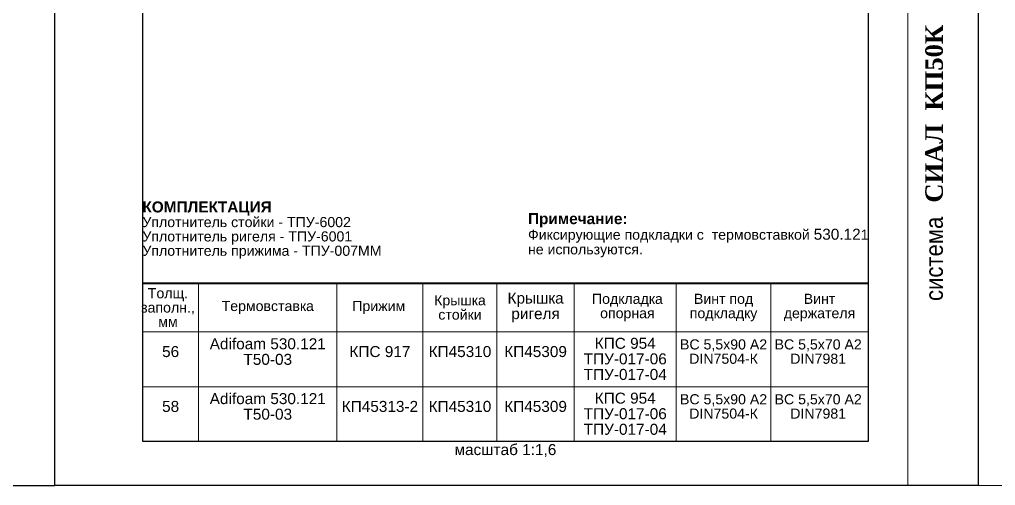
# Model space of a CAD drawing. Extents: x -37 to 8820, y -336 to 478.
# Drawn here: x 3772 to 3994, y 0 to 106 of the extents above; entities that cross this region are included whole.
import ezdxf
from ezdxf.enums import TextEntityAlignment as Align

# ---------------------------------------------------------------- set-up
doc = ezdxf.new("R2010")
doc.units = 0
doc.header["$LTSCALE"] = 5
for name, color, linetype, lineweight in [('Dimentions', 5, 'CONTINUOUS', 15), ('Герлен', 7, 'CONTINUOUS', 60), ('Рамки', 1, 'CONTINUOUS', 15), ('Текстовый', 7, 'CONTINUOUS', 9)]:
    doc.layers.add(name, color=color, linetype=linetype, lineweight=lineweight)
doc.layers.add('Скрытые', color=14, linetype='CONTINUOUS', plot=False)
doc.styles.add('Каталожный', font='arial.ttf', dxfattribs={"height": 2.5})
doc.styles.add('Фирм', font='arial.ttf', dxfattribs={"height": 3.5})
doc.styles.add('Фирм5', font='timesbd.ttf', dxfattribs={"height": 4})

msp = doc.modelspace()

# ---------------------------------------------------------------- linework, layer by layer
at = {"layer": 'Dimentions', "linetype": 'Continuous'}
msp.add_line((3974, 297), (3974, 0), dxfattribs=at)
at = {"layer": 'Герлен', "lineweight": 40}
msp.add_line((3800, 46.0475), (3965, 46.0475), dxfattribs=at)
at = {"layer": 'Рамки'}
for p, q in [((3812.7124, 46.0475), (3812.7124, 10)), ((3844.185, 46.0475), (3844.185, 10)), ((3863.7453, 46.0475), (3863.7453, 10)), ((3880.5868, 46.0475), (3880.5868, 10)), ((3898.1464, 46.0475), (3898.1464, 10)), ((3921.364, 46.0475), (3921.364, 10)), ((3942.8816, 46.0475), (3942.8816, 10)), ((3800, 34.9607), (3965, 34.9607)), ((3800, 22.4803), (3965, 22.4803)), ((3800, 10), (3965, 10))]:
    msp.add_line(p, q, dxfattribs=at)
at = {"layer": 'Рамки', "linetype": 'Continuous'}
msp.add_lwpolyline([(4200, 297), (3990, 297), (3990, 0), (4200, 0)], close=True, dxfattribs=at)
at = {"layer": 'Скрытые', "linetype": 'Continuous'}
for points in [[(3780, 297), (3570, 297), (3570, 0), (3780, 0)], [(3780, 297), (3990, 297), (3990, 0), (3780, 0)], [(3800, 10), (3800, 287), (3965, 287), (3965, 10)]]:
    msp.add_lwpolyline(points, close=True, dxfattribs=at)

# ---------------------------------------------------------------- texts
at = {"layer": 'Скрытые', "linetype": 'Continuous', "insert": (3882.5, 7.9386), "char_height": 3.5, "width": 165, "attachment_point": 5, "style": 'Каталожный'}
msp.add_mtext('\\pxqc;{\\H0.71429x;масштаб 1:1,6}', dxfattribs=at)
at = {"layer": 'Текстовый', "style": 'Фирм5'}
msp.add_text('СИАЛ  КП50К', height=4, rotation=90, dxfattribs=at).set_placement((3982, 64.3724))
at = {"layer": 'Текстовый', "style": 'Фирм', "width": 0.9}
msp.add_text(' система ', height=4, rotation=90, dxfattribs=at).set_placement((3982, 51.5762), align=Align.CENTER)
at = {"layer": 'Текстовый', "linetype": 'Continuous', "line_spacing_factor": 0.85, "style": 'Каталожный'}
for s, insert, char_height, width, attachment_point in [('\\P\\pxql;{\\fArial|b1|i0|c204|p34;КОМПЛЕКТАЦИЯ\\P\\pi-2,l2,r-2.0333,se1.0833,t4;\\fArial|b0|i0|c204|p34;\\H0.92x;Уплотнитель стойки - ТПУ-6002\\PУплотнитель ригеля - ТПУ-6001\\PУплотнитель прижима - ТПУ-007ММ}', (3799.934, 68.1805), 2.5, 66.020014, 1), ('\\pxi-2,l2,r-2.0333,se1.0833,ql,t4;{\\fArial|b1|i0|c204|p34;Примечание:\\P\\pi0,l0,r0,s*,q*,tz;\\fArial|b0|i0|c204|p34;\\H0.92x;Фиксирующие подкладки с  термовставкой \\H1.087x;530.12\\H0.92x;1\\H0.99996x; не используются.}', (3887.635, 61.9759), 2.5, 78.949801, 1), ('Толщ.\\Pзаполн.,\\Pмм', (3805.7528, 40.5041), 2.3, 27.25, 5), ('Крышка \\Pстойки', (3872.166, 40.5041), 2.3, 16.841493, 5), ('Крышка ригеля', (3889.3666, 40.5041), 2.5, 17.559599, 5), ('Подкладка опорная', (3910.2506, 40.5041), 2.3, 27.25, 5), ('Винт под подкладку', (3932.1228, 40.5041), 2.3, 21.517616, 5), ('Винт держателя', (3953.9408, 40.5041), 2.3, 22.118398, 5), ('Термовставка', (3828.4487, 40.5041), 2.3, 31.472537, 5), ('Прижим', (3853.6966, 40.5041), 2.3, 27.25, 5), ('Adifoam 530.121 Т50-03', (3828.4487, 30.4607), 2.5, 31.472537, 5), ('КПС 954\\PТПУ-017-06\\PТПУ-017-04', (3909.7552, 28.8001), 2.5, 23.217592, 5), ('56', (3806.3562, 30.4607), 2.5, 12.712441, 5), ('КПС 917', (3853.9651, 30.4607), 2.5, 19.560325, 5), ('КП45310', (3872.166, 30.4607), 2.5, 16.841493, 5), ('КП45309', (3889.3666, 30.4607), 2.5, 17.559599, 5), ('ВС 5,5х90 А2\\PDIN7504-К', (3932.1228, 30.4607), 2.3, 21.517616, 5), ('ВС 5,5х70 А2\\PDIN7981', (3953.6404, 30.4607), 2.3, 21.517616, 5), ('Adifoam 530.121 Т50-03', (3828.4487, 17.9803), 2.5, 31.472537, 5), ('КПС 954\\PТПУ-017-06\\PТПУ-017-04', (3909.7552, 16.3198), 2.5, 23.217592, 5), ('ВС 5,5х90 А2\\PDIN7504-К', (3932.1228, 17.9803), 2.3, 21.517616, 5), ('ВС 5,5х70 А2\\PDIN7981', (3953.6404, 17.9803), 2.3, 21.517616, 5), ('58', (3806.3562, 17.9803), 2.5, 12.712441, 5), ('КП45313-2', (3853.9651, 17.9803), 2.5, 19.560325, 5), ('КП45310', (3872.166, 17.9803), 2.5, 16.841493, 5), ('КП45309', (3889.3666, 17.9803), 2.5, 17.559599, 5)]:
    msp.add_mtext(s, dxfattribs=dict(at, insert=insert, char_height=char_height, width=width, attachment_point=attachment_point))

doc.saveas('drawing.dxf')
